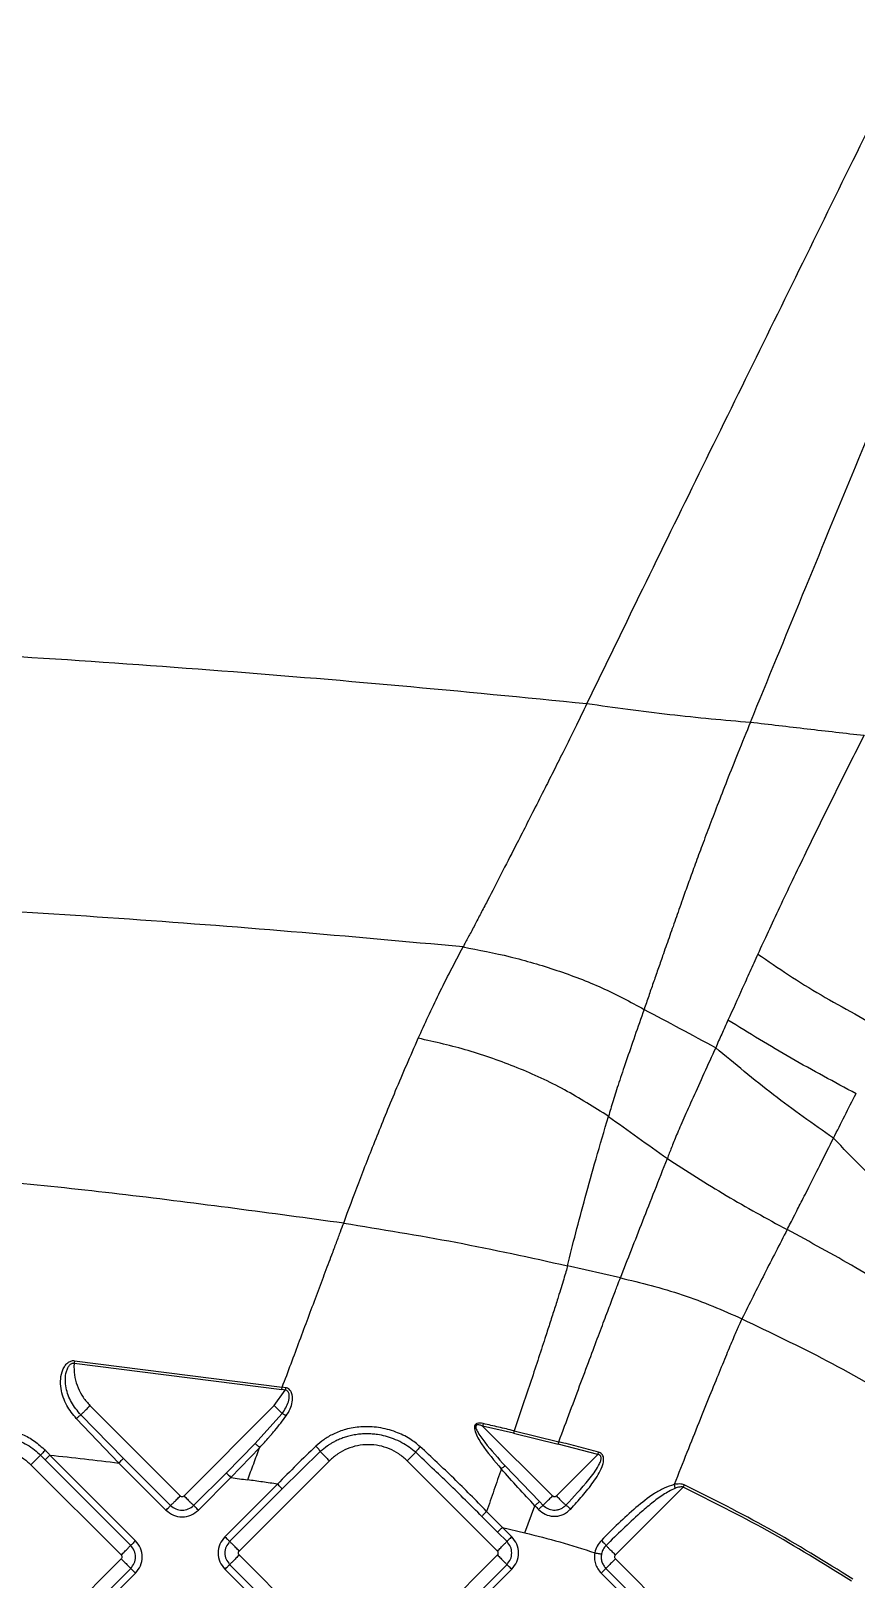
# Model space of a CAD drawing. Extents: x 400 to 501, y 484 to 634.
# Drawn here: x 456.23 to 462.26, y 563.66 to 574.96 of the extents above; entities that cross this region are included whole.
import ezdxf

# ---------------------------------------------------------------- set-up
doc = ezdxf.new("R2010")
doc.units = 0
doc.header["$MEASUREMENT"] = 0
doc.layers.add('DIM', color=3, linetype='Continuous')
doc.layers.add('GEOMETRY', color=3, linetype='Continuous', lineweight=25)

# ---------------------------------------------------------------- blocks, each defined once
blk = doc.blocks.new('2026 GRANDEE')
at = {"layer": 'GEOMETRY', "ltscale": 16}
for p, q in [((10.11, -30.981), (9.724, -30.892)), ((6.12, -31.602), (6.119, -31.629)), ((6.122, -31.585), (6.12, -31.602)), ((6.12, -31.602), (7.638, -31.796)), ((6.122, -31.585), (7.64, -31.779)), ((7.582, -31.913), (7.662, -31.8)), ((7.638, -31.796), (7.64, -31.779)), ((7.662, -31.8), (7.638, -31.796)), ((7.665, -31.782), (7.64, -31.779)), ((6.169, -31.981), (6.481, -32.298)), ((6.236, -31.913), (6.895, -32.572)), ((6.923, -32.572), (7.582, -31.913)), ((7.441, -32.191), (7.64, -31.971)), ((6.446, -32.332), (6.136, -32.007)), ((9.33, -32.114), (9.104, -32.062)), ((9.104, -32.062), (9.615, -32.572)), ((9.334, -32.097), (9.66, -32.177)), ((7.232, -32.403), (7.441, -32.191)), ((9.33, -32.114), (9.656, -32.194)), ((9.945, -32.27), (9.656, -32.194)), ((5.875, -32.275), (5.909, -32.309)), ((6.534, -32.934), (5.909, -32.309)), ((6.569, -32.899), (5.944, -32.274)), ((6.481, -32.298), (6.825, -32.642)), ((7.476, -32.219), (7.266, -32.438)), ((7.326, -32.975), (7.985, -32.316)), ((7.918, -32.249), (7.64, -32.521)), ((9.212, -32.975), (8.553, -32.316)), ((9.945, -32.27), (9.643, -32.572)), ((5.805, -32.345), (6.464, -33.003)), ((6.446, -32.332), (6.791, -32.677)), ((6.993, -32.642), (7.232, -32.403)), ((7.028, -32.677), (7.266, -32.438)), ((9.269, -32.353), (9.52, -32.614)), ((7.606, -32.486), (7.222, -32.87)), ((7.64, -32.521), (7.256, -32.905)), ((10.569, -32.508), (10.074, -33.003)), ((10.577, -32.492), (10.569, -32.508)), ((9.413, -32.842), (9.486, -32.644)), ((9.52, -32.614), (9.546, -32.641)), ((9.213, -32.836), (9.098, -32.722)), ((9.133, -32.685), (9.248, -32.802)), ((9.282, -32.905), (9.213, -32.836)), ((9.317, -32.87), (9.248, -32.802)), ((9.248, -32.802), (9.413, -32.842)), ((7.985, -33.662), (7.326, -33.003)), ((9.212, -33.003), (8.553, -33.662)), ((6.464, -33.032), (5.805, -33.69)), ((5.875, -33.76), (6.534, -33.101)), ((7.222, -33.108), (7.88, -33.767)), ((7.256, -33.073), (7.915, -33.732)), ((8.623, -33.732), (9.282, -33.073)), ((8.658, -33.767), (9.317, -33.108)), ((10.004, -33.101), (10.663, -33.76)), ((10.733, -33.69), (10.074, -33.032)), ((5.91, -33.795), (6.569, -33.136)), ((9.97, -33.136), (10.628, -33.795))]:
    blk.add_line(p, q, dxfattribs=at)
for points, knots in [([(11.06, -26.923), (11.187, -26.614), (11.44, -25.996), (11.826, -25.059), (12.218, -24.115), (12.614, -23.166), (13.016, -22.212), (13.287, -21.574), (13.422, -21.255)], [0, 0, 0, 0, 0.166544, 0.333162, 0.499798, 0.666445, 0.833237, 1, 1, 1, 1]), ([(9.866, -26.787), (10.002, -26.508), (10.273, -25.95), (10.686, -25.107), (11.103, -24.26), (11.521, -23.409), (11.941, -22.554), (12.221, -21.982), (12.361, -21.696)], [0, 0, 0, 0, 0.166543, 0.333161, 0.499798, 0.666445, 0.833237, 1, 1, 1, 1]), ([(-9.6, -26.76), (-9.143, -26.716), (-8.227, -26.628), (-6.844, -26.517), (-5.455, -26.424), (-4.062, -26.351), (-2.664, -26.3), (-1.265, -26.269), (0.136, -26.26), (1.536, -26.273), (2.935, -26.308), (4.332, -26.364), (5.725, -26.441), (7.113, -26.538), (8.495, -26.652), (9.409, -26.742), (9.866, -26.787)], [0, 0, 0, 0, 0.0715049, 0.142969, 0.2144031, 0.2858153, 0.3572122, 0.4285994, 0.4999823, 0.5713661, 0.6427545, 0.7141528, 0.7855683, 0.857009, 0.9284836, 1, 1, 1, 1]), ([(9.866, -26.787), (9.837, -26.848), (9.782, -26.96), (9.701, -27.123), (9.628, -27.268), (9.555, -27.414), (9.479, -27.563), (9.402, -27.715), (9.317, -27.881), (9.224, -28.062), (9.144, -28.217), (9.083, -28.333), (9.039, -28.418), (8.996, -28.499), (8.973, -28.541), (8.961, -28.564)], [0, 0, 0, 0, 0.083962, 0.156832, 0.222494, 0.28333, 0.359607, 0.432681, 0.504437, 0.612868, 0.726595, 0.787323, 0.852032, 0.922255, 1, 1, 1, 1]), ([(9.866, -26.787), (9.966, -26.801), (10.169, -26.83), (10.471, -26.867), (10.77, -26.899), (10.964, -26.915), (11.06, -26.923)], [0, 0, 0, 0, 0.2461, 0.500073, 0.753985, 1, 1, 1, 1]), ([(11.06, -26.923), (11.03, -26.997), (10.972, -27.138), (10.891, -27.343), (10.82, -27.526), (10.757, -27.69), (10.701, -27.839), (10.651, -27.976), (10.605, -28.102), (10.559, -28.232), (10.511, -28.366), (10.464, -28.501), (10.421, -28.623), (10.383, -28.732), (10.348, -28.832), (10.315, -28.927), (10.294, -28.988), (10.283, -29.02)], [0, 0, 0, 0, 0.087315, 0.163584, 0.231153, 0.292324, 0.349061, 0.402772, 0.454667, 0.505786, 0.574004, 0.645132, 0.720626, 0.781698, 0.847978, 0.920085, 1, 1, 1, 1]), ([(11.06, -26.923), (11.198, -26.939), (11.476, -26.972), (11.752, -27.003), (11.89, -27.019)], [0, 0, 0, 0, 0.499125, 1, 1, 1, 1]), ([(11.89, -27.019), (11.854, -27.089), (11.784, -27.229), (11.676, -27.444), (11.569, -27.661), (11.464, -27.876), (11.364, -28.083), (11.271, -28.279), (11.186, -28.46), (11.138, -28.564), (11.114, -28.616)], [0, 0, 0, 0, 0.125782, 0.250465, 0.374039, 0.497545, 0.621601, 0.746321, 0.87237, 1, 1, 1, 1]), ([(8.961, -28.564), (8.543, -28.526), (7.709, -28.45), (6.448, -28.354), (5.184, -28.274), (3.916, -28.21), (2.645, -28.164), (1.373, -28.135), (0.1, -28.125), (-1.174, -28.132), (-2.446, -28.158), (-3.717, -28.202), (-4.986, -28.263), (-6.251, -28.341), (-7.512, -28.434), (-8.347, -28.508), (-8.765, -28.546)], [0, 0, 0, 0, 0.0717224, 0.1433, 0.2147663, 0.2861506, 0.3574778, 0.4287693, 0.5000433, 0.5713156, 0.6426032, 0.7139244, 0.7852992, 0.8567506, 0.9283063, 1, 1, 1, 1]), ([(8.634, -29.231), (8.682, -29.125), (8.778, -28.913), (8.9, -28.68), (8.961, -28.564)], [0, 0, 0, 0, 0.498599, 1, 1, 1, 1]), ([(8.961, -28.564), (9.076, -28.586), (9.307, -28.63), (9.646, -28.731), (9.977, -28.855), (10.182, -28.965), (10.283, -29.02)], [0, 0, 0, 0, 0.248481, 0.500685, 0.752315, 1, 1, 1, 1]), ([(11.114, -28.616), (11.095, -28.66), (11.055, -28.747), (10.982, -28.909), (10.931, -29.023), (10.896, -29.098)], [0, 0, 0, 0, 0.249655, 0.499722, 1, 1, 1, 1]), ([(11.114, -28.616), (11.188, -28.667), (11.339, -28.771), (11.575, -28.916), (11.818, -29.053), (11.981, -29.14), (12.06, -29.183)], [0, 0, 0, 0, 0.245139, 0.499708, 0.754559, 1, 1, 1, 1]), ([(10.283, -29.02), (10.26, -29.085), (10.215, -29.216), (10.151, -29.4), (10.097, -29.56), (10.056, -29.689), (10.034, -29.764), (10.023, -29.801)], [0, 0, 0, 0, 0.200502, 0.401269, 0.601478, 0.80143, 1, 1, 1, 1]), ([(10.283, -29.02), (10.37, -29.066), (10.545, -29.159), (10.719, -29.253), (10.806, -29.3)], [0, 0, 0, 0, 0.499903, 1, 1, 1, 1]), ([(10.896, -29.098), (10.881, -29.133), (10.85, -29.202), (10.82, -29.267), (10.806, -29.3)], [0, 0, 0, 0, 0.4999244, 1, 1, 1, 1]), ([(11.832, -29.636), (11.673, -29.551), (11.355, -29.381), (11.049, -29.193), (10.896, -29.098)], [0, 0, 0, 0, 0.4999262, 1, 1, 1, 1]), ([(8.089, -30.581), (8.124, -30.484), (8.196, -30.291), (8.323, -29.968), (8.464, -29.619), (8.577, -29.36), (8.634, -29.231)], [0, 0, 0, 0, 0.249981, 0.499948, 0.749894, 1, 1, 1, 1]), ([(10.023, -29.801), (9.917, -29.734), (9.705, -29.599), (9.359, -29.442), (9.002, -29.314), (8.756, -29.258), (8.634, -29.231)], [0, 0, 0, 0, 0.248324, 0.499608, 0.751221, 1, 1, 1, 1]), ([(10.806, -29.3), (10.777, -29.363), (10.72, -29.49), (10.639, -29.667), (10.57, -29.821), (10.518, -29.941), (10.482, -30.032), (10.462, -30.082), (10.453, -30.108)], [0, 0, 0, 0, 0.167368, 0.334599, 0.501143, 0.667576, 0.833863, 1, 1, 1, 1]), ([(11.666, -29.96), (11.519, -29.857), (11.223, -29.65), (10.945, -29.416), (10.806, -29.3)], [0, 0, 0, 0, 0.4998393, 1, 1, 1, 1]), ([(11.666, -29.96), (11.694, -29.906), (11.748, -29.798), (11.803, -29.689), (11.831, -29.635)], [0, 0, 0, 0, 0.500061, 1, 1, 1, 1]), ([(9.724, -30.892), (9.743, -30.813), (9.783, -30.656), (9.852, -30.396), (9.93, -30.116), (9.992, -29.906), (10.023, -29.801)], [0, 0, 0, 0, 0.2499811, 0.4999459, 0.7498925, 1, 1, 1, 1]), ([(10.023, -29.801), (10.094, -29.853), (10.237, -29.955), (10.381, -30.057), (10.453, -30.108)], [0, 0, 0, 0, 0.5001799, 1, 1, 1, 1]), ([(8.089, -30.581), (7.559, -30.509), (6.5, -30.365), (4.905, -30.206), (3.308, -30.09), (1.709, -30.019), (0.109, -29.993), (-1.491, -30.012), (-3.09, -30.077), (-4.687, -30.188), (-6.282, -30.341), (-7.342, -30.48), (-7.872, -30.55)], [0, 0, 0, 0, 0.100184, 0.200246, 0.30022, 0.400138, 0.500025, 0.599911, 0.699822, 0.799787, 0.899835, 1, 1, 1, 1]), ([(11.328, -30.628), (11.336, -30.613), (11.351, -30.584), (11.381, -30.526), (11.427, -30.435), (11.494, -30.304), (11.576, -30.14), (11.636, -30.02), (11.666, -29.96)], [0, 0, 0, 0, 0.166157, 0.332459, 0.498875, 0.665386, 0.832607, 1, 1, 1, 1]), ([(12.641, -30.919), (12.547, -30.832), (12.366, -30.662), (12.114, -30.414), (11.882, -30.182), (11.737, -30.033), (11.666, -29.96)], [0, 0, 0, 0, 0.273905, 0.528314, 0.771139, 1, 1, 1, 1]), ([(10.11, -30.981), (10.164, -30.844), (10.244, -30.64), (10.361, -30.344), (10.422, -30.186), (10.453, -30.108)], [0, 0, 0, 0, 0.499985, 0.74999, 1, 1, 1, 1]), ([(10.453, -30.108), (10.595, -30.2), (10.88, -30.384), (11.179, -30.547), (11.328, -30.628)], [0, 0, 0, 0, 0.499891, 1, 1, 1, 1]), ([(7.64, -31.779), (7.662, -31.721), (7.706, -31.604), (7.769, -31.435), (7.831, -31.268), (7.892, -31.106), (7.951, -30.949), (7.999, -30.821), (8.038, -30.718), (8.068, -30.637), (8.081, -30.6), (8.089, -30.581)], [0, 0, 0, 0, 0.098691, 0.2006, 0.306961, 0.419401, 0.540221, 0.672886, 0.770587, 0.878488, 1, 1, 1, 1]), ([(8.089, -30.581), (8.363, -30.625), (8.911, -30.713), (9.453, -30.832), (9.724, -30.892)], [0, 0, 0, 0, 0.499403, 1, 1, 1, 1]), ([(11.328, -30.628), (11.273, -30.736), (11.161, -30.951), (11.053, -31.17), (10.998, -31.279)], [0, 0, 0, 0, 0.500014, 1, 1, 1, 1]), ([(14.996, -33.265), (14.835, -33.118), (14.49, -32.812), (14.01, -32.414), (13.559, -32.062), (13.157, -31.765), (12.736, -31.472), (12.293, -31.183), (11.823, -30.897), (11.496, -30.719), (11.328, -30.628)], [0.6207093, 0.6207093, 0.6207093, 0.6207093, 0.6750251, 0.7352437, 0.775831, 0.8176472, 0.860474, 0.904507, 0.9511212, 1, 1, 1, 1]), ([(9.724, -30.892), (9.72, -30.905), (9.714, -30.93), (9.697, -30.987), (9.678, -31.049), (9.655, -31.124), (9.627, -31.212), (9.594, -31.314), (9.555, -31.435), (9.508, -31.579), (9.452, -31.748), (9.394, -31.919), (9.354, -32.039), (9.334, -32.097)], [0, 0, 0, 0, 0.0964353, 0.1831927, 0.2622449, 0.3352702, 0.4253064, 0.5088775, 0.587449, 0.6981837, 0.8026955, 0.9028349, 1, 1, 1, 1]), ([(9.66, -32.177), (9.689, -32.101), (9.745, -31.95), (9.823, -31.741), (9.895, -31.55), (9.958, -31.38), (10.013, -31.236), (10.057, -31.119), (10.091, -31.03), (10.103, -30.997), (10.11, -30.981)], [0, 0, 0, 0, 0.124754, 0.249723, 0.374801, 0.499881, 0.624916, 0.749909, 0.874906, 1, 1, 1, 1]), ([(10.11, -30.981), (10.185, -30.998), (10.337, -31.034), (10.563, -31.102), (10.785, -31.184), (10.928, -31.248), (10.998, -31.279)], [0, 0, 0, 0, 0.245946, 0.500242, 0.754403, 1, 1, 1, 1]), ([(10.998, -31.279), (10.991, -31.294), (10.978, -31.322), (10.941, -31.407), (10.893, -31.521), (10.833, -31.666), (10.763, -31.839), (10.683, -32.036), (10.597, -32.253), (10.534, -32.41), (10.503, -32.489)], [0, 0, 0, 0, 0.123585, 0.24756, 0.3720067, 0.4969445, 0.6223387, 0.7480947, 0.874036, 1, 1, 1, 1]), ([(10.998, -31.279), (11.206, -31.379), (11.627, -31.58), (12.24, -31.932), (12.846, -32.32), (13.442, -32.745), (14.025, -33.203), (14.543, -33.648), (14.862, -33.942), (14.996, -34.07)], [0, 0, 0, 0, 0.0594722, 0.1202172, 0.1821376, 0.2450839, 0.3088661, 0.3732651, 0.4209189, 0.4209189, 0.4209189, 0.4209189]), ([(6.136, -32.007), (6.111, -31.977), (6.059, -31.911), (6.024, -31.808), (6.019, -31.718), (6.031, -31.661), (6.052, -31.623), (6.071, -31.6), (6.092, -31.588), (6.109, -31.584), (6.117, -31.584), (6.122, -31.585)], [0, 0, 0, 0, 0.229907, 0.489268, 0.630895, 0.771616, 0.837181, 0.897048, 0.950648, 0.975655, 1, 1, 1, 1]), ([(6.169, -31.981), (6.144, -31.951), (6.096, -31.892), (6.062, -31.801), (6.054, -31.724), (6.059, -31.674), (6.073, -31.639), (6.086, -31.618), (6.099, -31.606), (6.111, -31.602), (6.117, -31.602), (6.12, -31.602)], [0, 0, 0, 0, 0.261206, 0.515503, 0.652872, 0.794881, 0.859152, 0.915346, 0.961527, 0.981687, 1, 1, 1, 1]), ([(7.64, -31.971), (7.658, -31.943), (7.685, -31.902), (7.694, -31.847), (7.689, -31.821), (7.682, -31.809), (7.676, -31.804), (7.67, -31.8), (7.665, -31.8), (7.662, -31.8)], [0, 0, 0, 0, 0.494096, 0.725136, 0.842536, 0.887225, 0.926206, 0.96265, 1, 1, 1, 1]), ([(7.665, -31.782), (7.664, -31.785), (7.663, -31.791), (7.662, -31.797), (7.662, -31.8)], [0, 0, 0, 0, 0.5, 1, 1, 1, 1]), ([(7.67, -31.987), (7.68, -31.971), (7.7, -31.939), (7.716, -31.887), (7.718, -31.841), (7.705, -31.809), (7.692, -31.794), (7.679, -31.785), (7.67, -31.783), (7.665, -31.782)], [0, 0, 0, 0, 0.236908, 0.463225, 0.688628, 0.812593, 0.888457, 0.937553, 1, 1, 1, 1]), ([(6.136, -32.007), (6.14, -32.004), (6.147, -31.998), (6.156, -31.99), (6.164, -31.984), (6.167, -31.982), (6.169, -31.981)], [0, 0, 0, 0, 0.249999, 0.5, 0.750001, 1, 1, 1, 1]), ([(7.64, -31.971), (7.642, -31.971), (7.646, -31.973), (7.654, -31.977), (7.662, -31.981), (7.667, -31.985), (7.67, -31.987)], [0, 0, 0, 0, 0.25, 0.5, 0.75, 1, 1, 1, 1]), ([(5.184, -32.194), (5.214, -32.174), (5.271, -32.133), (5.366, -32.096), (5.463, -32.077), (5.559, -32.075), (5.654, -32.089), (5.745, -32.121), (5.834, -32.17), (5.884, -32.216), (5.91, -32.239)], [0, 0, 0, 0, 0.13516, 0.262306, 0.384418, 0.503945, 0.623023, 0.743794, 0.868553, 1, 1, 1, 1]), ([(7.476, -32.219), (7.499, -32.194), (7.527, -32.163), (7.556, -32.13), (7.563, -32.122), (7.564, -32.121), (7.564, -32.121), (7.564, -32.12), (7.565, -32.119), (7.573, -32.11), (7.61, -32.067), (7.643, -32.023), (7.67, -31.987)], [0, 0, 0, 0, 0.333085, 0.416088, 0.434827, 0.434832, 0.43486, 0.435078, 0.436825, 0.450602, 0.548483, 1, 1, 1, 1]), ([(8.648, -32.213), (8.623, -32.193), (8.569, -32.149), (8.466, -32.1), (8.345, -32.069), (8.22, -32.064), (8.108, -32.082), (8.017, -32.117), (7.944, -32.158), (7.905, -32.192), (7.886, -32.208)], [0, 0, 0, 0, 0.115412, 0.251053, 0.40625, 0.561918, 0.697681, 0.812219, 0.911329, 1, 1, 1, 1]), ([(9.108, -32.044), (9.1, -32.043), (9.086, -32.04), (9.068, -32.041), (9.057, -32.046), (9.051, -32.05), (9.047, -32.055), (9.044, -32.062), (9.043, -32.071), (9.044, -32.085), (9.055, -32.128), (9.118, -32.23), (9.19, -32.316), (9.24, -32.375)], [0, 0, 0, 0, 0.052139, 0.0980699, 0.1160797, 0.131298, 0.14482, 0.1575383, 0.1821717, 0.2070015, 0.258651, 0.4871439, 1, 1, 1, 1]), ([(9.104, -32.062), (9.097, -32.059), (9.085, -32.055), (9.071, -32.052), (9.062, -32.054), (9.058, -32.056), (9.056, -32.06), (9.054, -32.064), (9.054, -32.078), (9.074, -32.12), (9.144, -32.216), (9.218, -32.297), (9.269, -32.353)], [0, 0, 0, 0, 0.0533647, 0.0904062, 0.1024417, 0.1129429, 0.1230756, 0.134123, 0.150497, 0.2251425, 0.4588657, 1, 1, 1, 1]), ([(9.108, -32.044), (9.107, -32.047), (9.106, -32.053), (9.105, -32.059), (9.104, -32.062)], [0, 0, 0, 0, 0.5, 1, 1, 1, 1]), ([(9.334, -32.097), (9.296, -32.088), (9.221, -32.07), (9.146, -32.053), (9.108, -32.044)], [0, 0, 0, 0, 0.500705, 1, 1, 1, 1]), ([(5.214, -32.233), (5.241, -32.215), (5.27, -32.195), (5.304, -32.178), (5.314, -32.173), (5.339, -32.162), (5.378, -32.148), (5.429, -32.137), (5.475, -32.13), (5.516, -32.128), (5.562, -32.13), (5.612, -32.136), (5.668, -32.15), (5.724, -32.17), (5.779, -32.199), (5.83, -32.233), (5.861, -32.262), (5.875, -32.275)], [0, 0, 0, 0, 0.134267, 0.144566, 0.159215, 0.178215, 0.261255, 0.330865, 0.394459, 0.452043, 0.503622, 0.582264, 0.662487, 0.744303, 0.827459, 0.918933, 1, 1, 1, 1]), ([(7.476, -32.219), (7.472, -32.216), (7.465, -32.209), (7.454, -32.2), (7.446, -32.194), (7.442, -32.192), (7.441, -32.191)], [0, 0, 0, 0, 0.249998, 0.4999999, 0.7500019, 1, 1, 1, 1]), ([(7.886, -32.208), (7.839, -32.254), (7.744, -32.345), (7.652, -32.439), (7.606, -32.486)], [0, 0, 0, 0, 0.50196, 1, 1, 1, 1]), ([(7.886, -32.208), (7.89, -32.212), (7.897, -32.22), (7.907, -32.232), (7.915, -32.243), (7.917, -32.247), (7.918, -32.249)], [0, 0, 0, 0, 0.249997, 0.5, 0.750003, 1, 1, 1, 1]), ([(8.615, -32.254), (8.599, -32.241), (8.568, -32.215), (8.513, -32.182), (8.437, -32.147), (8.363, -32.127), (8.297, -32.12), (8.257, -32.119), (8.217, -32.12), (8.176, -32.125), (8.137, -32.133), (8.101, -32.143), (8.067, -32.155), (8.036, -32.168), (8.011, -32.182), (7.99, -32.194), (7.958, -32.215), (7.935, -32.235), (7.918, -32.249)], [0, 0, 0, 0, 0.079098, 0.162036, 0.251382, 0.408008, 0.459491, 0.51188, 0.565234, 0.617482, 0.672666, 0.721789, 0.766144, 0.815253, 0.851869, 0.879378, 0.913059, 1, 1, 1, 1]), ([(9.95, -32.253), (9.902, -32.24), (9.805, -32.213), (9.708, -32.189), (9.66, -32.177)], [0, 0, 0, 0, 0.5045521, 1, 1, 1, 1]), ([(5.91, -32.239), (5.906, -32.243), (5.897, -32.252), (5.886, -32.263), (5.878, -32.271), (5.876, -32.274), (5.875, -32.275)], [0, 0, 0, 0, 0.249996, 0.5, 0.750004, 1, 1, 1, 1]), ([(5.91, -32.239), (5.915, -32.245), (5.927, -32.256), (5.938, -32.268), (5.944, -32.274)], [0, 0, 0, 0, 0.500025, 1, 1, 1, 1]), ([(5.944, -32.274), (6.027, -32.283), (6.195, -32.302), (6.363, -32.322), (6.446, -32.332)], [0, 0, 0, 0, 0.499943, 1, 1, 1, 1]), ([(7.388, -32.455), (7.402, -32.416), (7.432, -32.337), (7.461, -32.258), (7.476, -32.219)], [0, 0, 0, 0, 0.500344, 1, 1, 1, 1]), ([(8.648, -32.213), (8.644, -32.217), (8.637, -32.224), (8.628, -32.236), (8.62, -32.247), (8.616, -32.252), (8.615, -32.254)], [0, 0, 0, 0, 0.249998, 0.5, 0.750002, 1, 1, 1, 1]), ([(9.098, -32.722), (9.018, -32.642), (8.859, -32.484), (8.696, -32.331), (8.615, -32.254)], [0, 0, 0, 0, 0.50342, 1, 1, 1, 1]), ([(9.133, -32.685), (9.054, -32.604), (8.895, -32.443), (8.73, -32.289), (8.648, -32.213)], [0, 0, 0, 0, 0.502863, 1, 1, 1, 1]), ([(9.711, -32.64), (9.769, -32.579), (9.855, -32.487), (9.938, -32.379), (9.964, -32.324), (9.97, -32.302), (9.969, -32.289), (9.967, -32.282), (9.964, -32.278), (9.96, -32.275), (9.954, -32.271), (9.949, -32.271), (9.945, -32.27)], [0, 0, 0, 0, 0.5267816, 0.7900322, 0.8604082, 0.9119515, 0.9362774, 0.9468071, 0.9567401, 0.9665625, 0.9767764, 1, 1, 1, 1]), ([(9.747, -32.668), (9.776, -32.636), (9.834, -32.572), (9.901, -32.489), (9.949, -32.417), (9.974, -32.369), (9.987, -32.327), (9.989, -32.3), (9.984, -32.28), (9.975, -32.267), (9.964, -32.258), (9.955, -32.255), (9.95, -32.253)], [0, 0, 0, 0, 0.247188, 0.497766, 0.625213, 0.754723, 0.820295, 0.885132, 0.916203, 0.945436, 0.973071, 1, 1, 1, 1]), ([(9.95, -32.253), (9.949, -32.256), (9.948, -32.261), (9.946, -32.267), (9.945, -32.27)], [0, 0, 0, 0, 0.5, 1, 1, 1, 1]), ([(7.266, -32.438), (7.287, -32.441), (7.327, -32.447), (7.367, -32.452), (7.388, -32.455)], [0, 0, 0, 0, 0.499982, 1, 1, 1, 1]), ([(9.24, -32.375), (9.222, -32.426), (9.187, -32.529), (9.151, -32.633), (9.133, -32.685)], [0, 0, 0, 0, 0.499926, 1, 1, 1, 1]), ([(9.269, -32.353), (9.267, -32.354), (9.264, -32.356), (9.257, -32.361), (9.249, -32.367), (9.243, -32.372), (9.24, -32.375)], [0, 0, 0, 0, 0.25, 0.5, 0.75, 1, 1, 1, 1]), ([(9.486, -32.644), (9.445, -32.6), (9.361, -32.511), (9.28, -32.42), (9.24, -32.375)], [0, 0, 0, 0, 0.4979524, 1, 1, 1, 1]), ([(7.606, -32.486), (7.569, -32.481), (7.497, -32.47), (7.424, -32.46), (7.388, -32.455)], [0, 0, 0, 0, 0.499463, 1, 1, 1, 1]), ([(10.503, -32.489), (10.478, -32.497), (10.427, -32.513), (10.333, -32.57), (10.222, -32.656), (10.095, -32.773), (10.012, -32.855), (9.971, -32.897)], [0, 0, 0, 0, 0.1168654, 0.2384546, 0.4887271, 0.743516, 1, 1, 1, 1]), ([(10.508, -32.517), (10.479, -32.532), (10.419, -32.562), (10.336, -32.627), (10.238, -32.71), (10.127, -32.814), (10.046, -32.894), (10.005, -32.934)], [0, 0, 0, 0, 0.148851, 0.309207, 0.481636, 0.739238, 1, 1, 1, 1]), ([(10.577, -32.492), (10.572, -32.49), (10.56, -32.486), (10.535, -32.484), (10.516, -32.487), (10.503, -32.489)], [0, 0, 0, 0, 0.2292338, 0.4696006, 1, 1, 1, 1]), ([(10.503, -32.489), (10.504, -32.494), (10.506, -32.503), (10.508, -32.513), (10.508, -32.517)], [0, 0, 0, 0, 0.5, 1, 1, 1, 1]), ([(10.569, -32.508), (10.566, -32.507), (10.557, -32.506), (10.536, -32.508), (10.52, -32.513), (10.508, -32.517)], [0, 0, 0, 0, 0.184584, 0.408691, 1, 1, 1, 1]), ([(11.797, -33.194), (11.594, -33.068), (11.195, -32.82), (10.775, -32.611), (10.569, -32.508)], [0, 0, 0, 0, 0.510757, 1, 1, 1, 1]), ([(11.807, -33.179), (11.604, -33.053), (11.204, -32.805), (10.784, -32.595), (10.577, -32.492)], [0, 0, 0, 0, 0.508485, 1, 1, 1, 1]), ([(6.825, -32.642), (6.838, -32.652), (6.862, -32.671), (6.909, -32.679), (6.956, -32.671), (6.981, -32.652), (6.993, -32.642)], [0, 0, 0, 0, 0.249989, 0.500005, 0.750011, 1, 1, 1, 1]), ([(6.895, -32.572), (6.897, -32.574), (6.901, -32.577), (6.909, -32.578), (6.917, -32.577), (6.921, -32.574), (6.923, -32.572)], [0, 0, 0, 0, 0.249938, 0.499864, 0.749789, 1, 1, 1, 1]), ([(9.486, -32.644), (9.49, -32.64), (9.498, -32.633), (9.507, -32.624), (9.515, -32.617), (9.518, -32.615), (9.52, -32.614)], [0, 0, 0, 0, 0.249998, 0.499999, 0.750002, 1, 1, 1, 1]), ([(9.486, -32.644), (9.491, -32.648), (9.499, -32.657), (9.508, -32.666), (9.512, -32.671)], [0, 0, 0, 0, 0.499474, 1, 1, 1, 1]), ([(9.546, -32.641), (9.544, -32.642), (9.542, -32.644), (9.534, -32.651), (9.524, -32.66), (9.516, -32.667), (9.512, -32.671)], [0, 0, 0, 0, 0.249998, 0.5, 0.750002, 1, 1, 1, 1]), ([(9.546, -32.641), (9.557, -32.65), (9.579, -32.668), (9.615, -32.676), (9.645, -32.675), (9.668, -32.669), (9.691, -32.658), (9.704, -32.646), (9.711, -32.64)], [0, 0, 0, 0, 0.228782, 0.461284, 0.583085, 0.712761, 0.851644, 1, 1, 1, 1]), ([(9.643, -32.572), (9.641, -32.574), (9.637, -32.577), (9.629, -32.579), (9.621, -32.577), (9.617, -32.574), (9.615, -32.572)], [0, 0, 0, 0, 0.250227, 0.500001, 0.749773, 1, 1, 1, 1]), ([(9.747, -32.668), (9.743, -32.665), (9.735, -32.658), (9.725, -32.649), (9.716, -32.643), (9.713, -32.641), (9.711, -32.64)], [0, 0, 0, 0, 0.249998, 0.5, 0.750002, 1, 1, 1, 1]), ([(6.791, -32.677), (6.808, -32.69), (6.843, -32.718), (6.909, -32.73), (6.976, -32.718), (7.011, -32.69), (7.028, -32.677)], [0, 0, 0, 0, 0.250033, 0.500005, 0.749962, 1, 1, 1, 1]), ([(9.133, -32.685), (9.129, -32.689), (9.121, -32.698), (9.11, -32.709), (9.101, -32.718), (9.099, -32.721), (9.098, -32.722)], [0, 0, 0, 0, 0.249995, 0.5, 0.750005, 1, 1, 1, 1]), ([(9.512, -32.671), (9.528, -32.684), (9.559, -32.71), (9.61, -32.722), (9.653, -32.72), (9.686, -32.711), (9.719, -32.695), (9.737, -32.677), (9.747, -32.668)], [0, 0, 0, 0, 0.22834, 0.459014, 0.581148, 0.710566, 0.849615, 1, 1, 1, 1]), ([(7.222, -32.87), (7.208, -32.888), (7.18, -32.922), (7.168, -32.989), (7.18, -33.056), (7.208, -33.09), (7.222, -33.108)], [0, 0, 0, 0, 0.250039, 0.499994, 0.749965, 1, 1, 1, 1]), ([(9.317, -33.108), (9.33, -33.09), (9.358, -33.056), (9.37, -32.989), (9.358, -32.922), (9.33, -32.888), (9.317, -32.87)], [0, 0, 0, 0, 0.2500385, 0.4999937, 0.7499651, 1, 1, 1, 1]), ([(9.413, -32.842), (9.498, -32.863), (9.669, -32.906), (9.838, -32.96), (9.923, -32.987)], [0, 0, 0, 0, 0.495334, 1, 1, 1, 1]), ([(6.464, -33.003), (6.466, -33.005), (6.469, -33.01), (6.47, -33.018), (6.469, -33.025), (6.466, -33.03), (6.464, -33.032)], [0, 0, 0, 0, 0.250227, 0.500001, 0.749773, 1, 1, 1, 1]), ([(6.534, -33.101), (6.543, -33.089), (6.563, -33.065), (6.571, -33.018), (6.563, -32.97), (6.543, -32.946), (6.534, -32.934)], [0, 0, 0, 0, 0.249985, 0.499995, 0.750018, 1, 1, 1, 1]), ([(6.569, -33.136), (6.582, -33.119), (6.61, -33.084), (6.622, -33.018), (6.61, -32.951), (6.582, -32.916), (6.569, -32.899)], [0, 0, 0, 0, 0.250039, 0.499994, 0.749965, 1, 1, 1, 1]), ([(7.256, -32.905), (7.247, -32.917), (7.227, -32.942), (7.219, -32.989), (7.227, -33.036), (7.247, -33.061), (7.256, -33.073)], [0, 0, 0, 0, 0.249985, 0.499995, 0.750018, 1, 1, 1, 1]), ([(7.326, -33.003), (7.325, -33.001), (7.321, -32.997), (7.32, -32.989), (7.321, -32.981), (7.325, -32.977), (7.326, -32.975)], [0, 0, 0, 0, 0.250227, 0.500001, 0.749773, 1, 1, 1, 1]), ([(9.212, -33.003), (9.214, -33.001), (9.217, -32.997), (9.218, -32.989), (9.217, -32.981), (9.214, -32.977), (9.212, -32.975)], [0, 0, 0, 0, 0.250227, 0.499999, 0.749773, 1, 1, 1, 1]), ([(9.282, -33.073), (9.291, -33.061), (9.311, -33.036), (9.319, -32.989), (9.311, -32.942), (9.291, -32.917), (9.282, -32.905)], [0, 0, 0, 0, 0.249985, 0.499995, 0.750018, 1, 1, 1, 1]), ([(9.923, -32.987), (9.922, -33.001), (9.919, -33.028), (9.927, -33.068), (9.943, -33.106), (9.961, -33.126), (9.97, -33.136)], [0, 0, 0, 0, 0.250059, 0.50004, 0.7499, 1, 1, 1, 1]), ([(9.971, -32.897), (9.959, -32.91), (9.937, -32.937), (9.928, -32.97), (9.923, -32.987)], [0, 0, 0, 0, 0.494344, 1, 1, 1, 1]), ([(9.923, -32.987), (9.929, -32.989), (9.94, -32.991), (9.955, -32.993), (9.967, -32.996), (9.97, -32.996), (9.972, -32.996)], [0, 0, 0, 0, 0.249996, 0.5, 0.750004, 1, 1, 1, 1]), ([(9.972, -32.996), (9.971, -33.006), (9.968, -33.025), (9.974, -33.053), (9.986, -33.08), (9.998, -33.094), (10.004, -33.101)], [0, 0, 0, 0, 0.2493277, 0.4994013, 0.7501735, 1, 1, 1, 1]), ([(9.971, -32.897), (9.975, -32.901), (9.983, -32.909), (9.994, -32.921), (10.002, -32.93), (10.004, -32.932), (10.005, -32.934)], [0, 0, 0, 0, 0.249996, 0.5, 0.750004, 1, 1, 1, 1]), ([(10.005, -32.934), (9.997, -32.943), (9.981, -32.961), (9.975, -32.985), (9.972, -32.996)], [0, 0, 0, 0, 0.493785, 1, 1, 1, 1]), ([(10.074, -33.032), (10.073, -33.03), (10.069, -33.025), (10.068, -33.018), (10.069, -33.01), (10.073, -33.005), (10.074, -33.003)], [0, 0, 0, 0, 0.250211, 0.500136, 0.750062, 1, 1, 1, 1])]:
    blk.add_open_spline(points, degree=3, knots=knots, dxfattribs=at)
for points in [[(6.119, -31.629), (6.12, -31.656), (6.123, -31.708), (6.147, -31.784), (6.184, -31.854), (6.219, -31.894), (6.236, -31.913)], [(6.169, -31.981), (6.172, -31.978), (6.178, -31.972), (6.194, -31.956), (6.214, -31.936), (6.229, -31.921), (6.236, -31.913)], [(7.582, -31.913), (7.588, -31.919), (7.599, -31.93), (7.615, -31.946), (7.629, -31.96), (7.636, -31.967), (7.64, -31.971)], [(9.334, -32.097), (9.333, -32.1), (9.332, -32.106), (9.331, -32.112), (9.33, -32.114)], [(8.553, -32.316), (8.534, -32.298), (8.494, -32.263), (8.424, -32.227), (8.348, -32.203), (8.269, -32.196), (8.19, -32.203), (8.115, -32.227), (8.044, -32.263), (8.005, -32.298), (7.985, -32.316)], [(9.656, -32.194), (9.657, -32.191), (9.658, -32.185), (9.66, -32.18), (9.66, -32.177)], [(5.237, -32.345), (5.257, -32.327), (5.296, -32.292), (5.366, -32.255), (5.442, -32.232), (5.521, -32.224), (5.6, -32.232), (5.676, -32.255), (5.746, -32.292), (5.785, -32.327), (5.805, -32.345)], [(5.875, -32.275), (5.873, -32.277), (5.868, -32.281), (5.852, -32.298), (5.83, -32.32), (5.813, -32.336), (5.805, -32.345)], [(5.909, -32.309), (5.91, -32.308), (5.912, -32.305), (5.92, -32.297), (5.931, -32.286), (5.939, -32.278), (5.944, -32.274)], [(6.446, -32.332), (6.45, -32.328), (6.459, -32.32), (6.47, -32.309), (6.478, -32.301), (6.48, -32.299), (6.481, -32.298)], [(7.918, -32.249), (7.921, -32.252), (7.927, -32.258), (7.944, -32.275), (7.963, -32.294), (7.978, -32.309), (7.985, -32.316)], [(8.553, -32.316), (8.559, -32.31), (8.572, -32.297), (8.589, -32.28), (8.604, -32.265), (8.611, -32.258), (8.615, -32.254)], [(7.232, -32.403), (7.233, -32.405), (7.235, -32.407), (7.243, -32.415), (7.254, -32.426), (7.262, -32.434), (7.266, -32.438)], [(7.64, -32.521), (7.639, -32.52), (7.637, -32.518), (7.629, -32.51), (7.618, -32.499), (7.61, -32.49), (7.606, -32.486)], [(6.791, -32.677), (6.795, -32.673), (6.803, -32.664), (6.814, -32.653), (6.822, -32.645), (6.824, -32.643), (6.825, -32.642)], [(6.825, -32.642), (6.828, -32.64), (6.832, -32.635), (6.849, -32.619), (6.87, -32.597), (6.887, -32.58), (6.895, -32.572)], [(6.923, -32.572), (6.932, -32.58), (6.948, -32.597), (6.97, -32.619), (6.987, -32.635), (6.991, -32.64), (6.993, -32.642)], [(7.028, -32.677), (7.024, -32.673), (7.016, -32.664), (7.005, -32.653), (6.997, -32.645), (6.994, -32.643), (6.993, -32.642)], [(9.546, -32.641), (9.548, -32.639), (9.553, -32.633), (9.57, -32.617), (9.591, -32.596), (9.607, -32.58), (9.615, -32.572)], [(9.643, -32.572), (9.651, -32.58), (9.666, -32.595), (9.686, -32.616), (9.703, -32.632), (9.708, -32.637), (9.711, -32.64)], [(7.222, -32.87), (7.226, -32.874), (7.234, -32.883), (7.245, -32.894), (7.253, -32.902), (7.255, -32.904), (7.256, -32.905)], [(9.213, -32.836), (9.214, -32.835), (9.216, -32.833), (9.225, -32.825), (9.235, -32.814), (9.244, -32.806), (9.248, -32.802)], [(9.317, -32.87), (9.312, -32.874), (9.304, -32.883), (9.293, -32.894), (9.285, -32.902), (9.283, -32.904), (9.282, -32.905)], [(6.464, -33.003), (6.472, -32.995), (6.489, -32.979), (6.51, -32.957), (6.527, -32.94), (6.531, -32.936), (6.534, -32.934)], [(6.569, -32.899), (6.564, -32.903), (6.556, -32.911), (6.545, -32.922), (6.537, -32.93), (6.535, -32.933), (6.534, -32.934)], [(7.326, -32.975), (7.318, -32.967), (7.301, -32.95), (7.28, -32.928), (7.263, -32.912), (7.259, -32.907), (7.256, -32.905)], [(7.326, -33.003), (7.318, -33.011), (7.301, -33.028), (7.28, -33.05), (7.263, -33.066), (7.259, -33.071), (7.256, -33.073)], [(9.212, -32.975), (9.22, -32.967), (9.237, -32.95), (9.258, -32.928), (9.275, -32.912), (9.28, -32.907), (9.282, -32.905)], [(9.212, -33.003), (9.22, -33.011), (9.237, -33.028), (9.258, -33.05), (9.275, -33.066), (9.28, -33.071), (9.282, -33.073)], [(10.005, -32.934), (10.007, -32.936), (10.012, -32.941), (10.028, -32.957), (10.05, -32.979), (10.066, -32.995), (10.074, -33.003)], [(6.464, -33.032), (6.472, -33.04), (6.489, -33.056), (6.51, -33.078), (6.527, -33.095), (6.531, -33.099), (6.534, -33.101)], [(6.569, -33.136), (6.564, -33.132), (6.556, -33.124), (6.545, -33.113), (6.537, -33.105), (6.535, -33.102), (6.534, -33.101)], [(7.222, -33.108), (7.226, -33.104), (7.234, -33.095), (7.245, -33.084), (7.253, -33.076), (7.255, -33.074), (7.256, -33.073)], [(9.317, -33.108), (9.312, -33.104), (9.304, -33.095), (9.293, -33.084), (9.285, -33.076), (9.283, -33.074), (9.282, -33.073)], [(9.97, -33.136), (9.974, -33.132), (9.982, -33.124), (9.993, -33.113), (10.001, -33.105), (10.003, -33.102), (10.004, -33.101)], [(10.074, -33.032), (10.066, -33.04), (10.049, -33.056), (10.028, -33.078), (10.011, -33.095), (10.007, -33.099), (10.004, -33.101)]]:
    blk.add_open_spline(points, degree=3, dxfattribs=at)

msp = doc.modelspace()

# ---------------------------------------------------------------- block references
at = {"layer": 'DIM'}
msp.add_blockref('2026 GRANDEE', (450.425, 596.84), dxfattribs=at)

doc.saveas('drawing.dxf')
